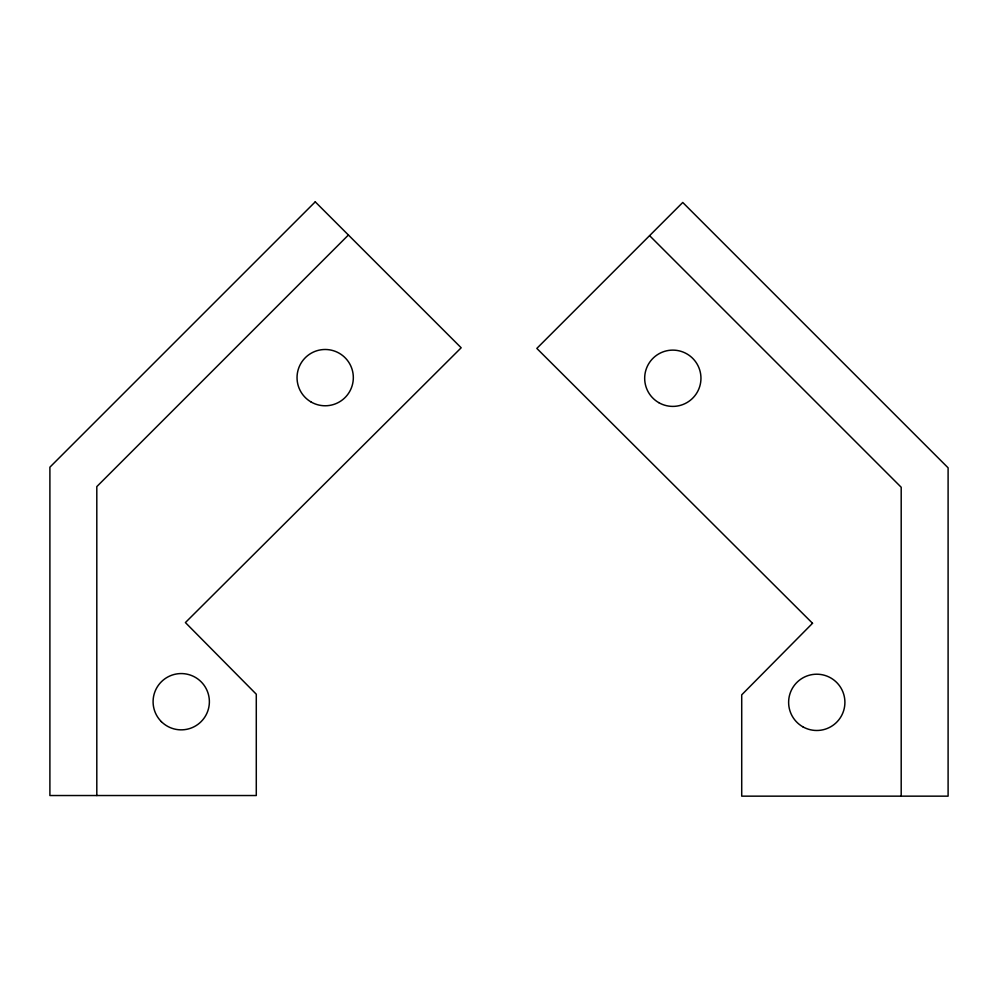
<?xml version="1.0" encoding="UTF-8"?>
<svg xmlns="http://www.w3.org/2000/svg" width="998" height="998" viewBox="0 0 998 998"><rect width="100%" height="100%" fill="white"/><g stroke="black" fill="none" stroke-linecap="round" stroke-linejoin="round"><path stroke-width="1.5" d="M348.414 235.004L96.806 486.612L96.806 795.531M649.586 235.64L901.194 487.249L901.194 796.155M812.534 623.276L741.714 694.845L741.714 796.155L948.1 796.155L948.1 467.812L682.757 202.469L536.824 348.414L812.534 623.276M315.243 201.846L49.9 467.176L49.9 795.531L256.286 795.531L256.286 694.209L185.403 622.565L461.176 347.778L315.243 201.846M161.339 721.616A28.144 28.144 0 0 0 208.42 708.992A28.144 28.144 0 0 0 173.951 674.523A28.144 28.144 0 0 0 161.339 721.616M311.114 402.007A28.144 28.144 0 0 0 353.329 377.631A28.144 28.144 0 0 0 311.114 353.255A28.144 28.144 0 0 0 311.114 402.007M658.742 402.631A28.144 28.144 0 0 0 700.958 378.267A28.144 28.144 0 0 0 658.742 353.891A28.144 28.144 0 0 0 658.742 402.631M802.691 726.719A28.144 28.144 0 0 0 844.907 702.343A28.144 28.144 0 0 0 802.691 677.979A28.144 28.144 0 0 0 802.691 726.719"/></g></svg>
